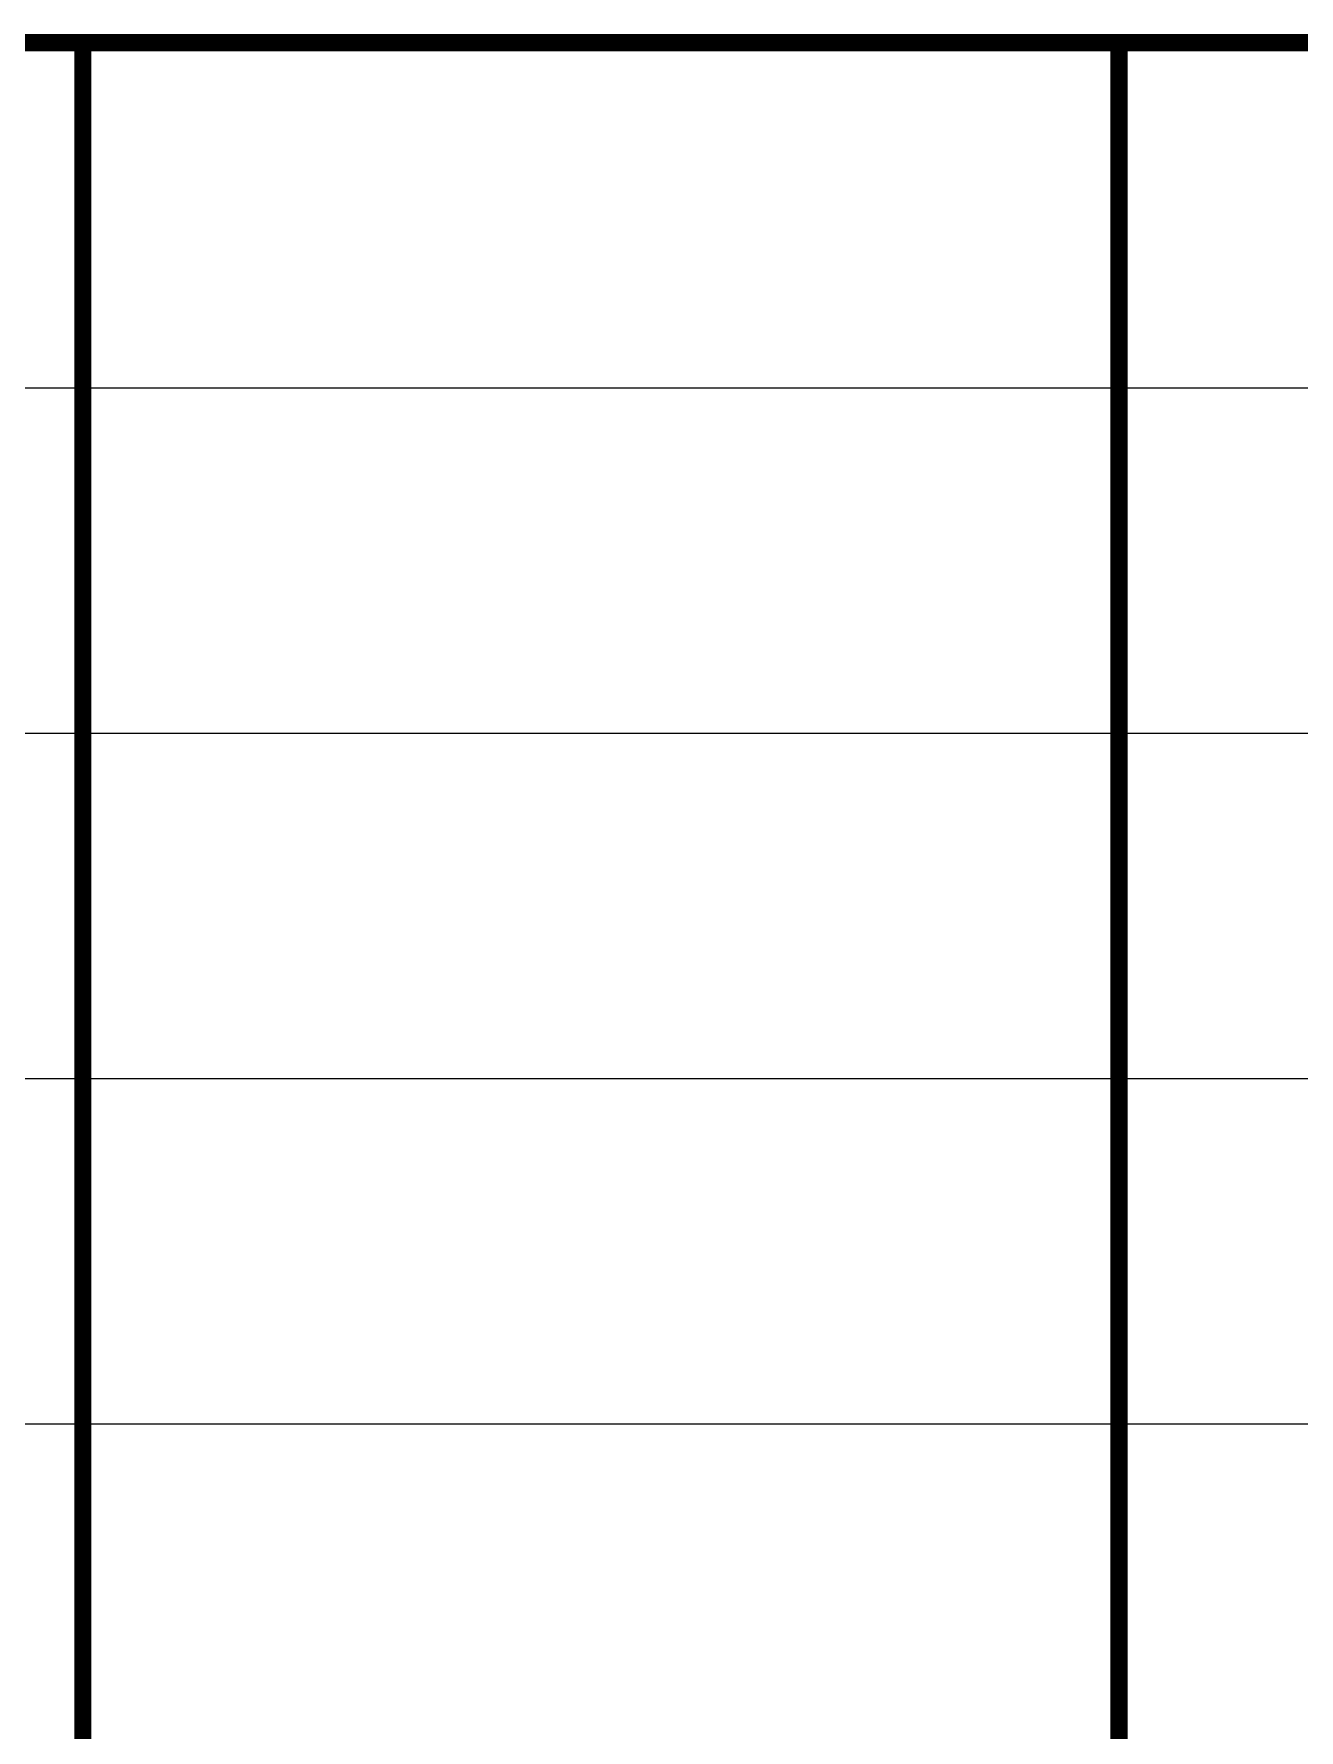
# Model space of a CAD drawing. Extents: x 535358 to 858566, y -185481 to -98609.
# Drawn here: x 756158 to 758136, y -160117 to -157465 of the extents above; entities that cross this region are included whole.
import ezdxf

# ---------------------------------------------------------------- set-up
doc = ezdxf.new("R2010")
doc.units = 0
doc.header["$LTSCALE"] = 1000
doc.header["$MEASUREMENT"] = 0
doc.layers.add('1', color=3, linetype='CONTINUOUS')

msp = doc.modelspace()

# ---------------------------------------------------------------- linework, layer by layer
at = {"layer": '1'}
for p, q in [((753984.3, -158018.4), (759384.3, -158018.4)), ((754704.3, -158558.4), (759384.3, -158558.4)), ((753984.3, -159098.4), (759384.3, -159098.4)), ((754704.3, -159638.4), (759384.3, -159638.4))]:
    msp.add_line(p, q, dxfattribs=at)
at = {"layer": '1', "const_width": 27}
for points in [[(753984.3, -157478.4), (770184.3, -157478.4)], [(756234.3, -157478.4), (756234.3, -161258.4)], [(757854.3, -157478.4), (757854.3, -161258.4)]]:
    msp.add_lwpolyline(points, dxfattribs=at)

doc.saveas('drawing.dxf')
